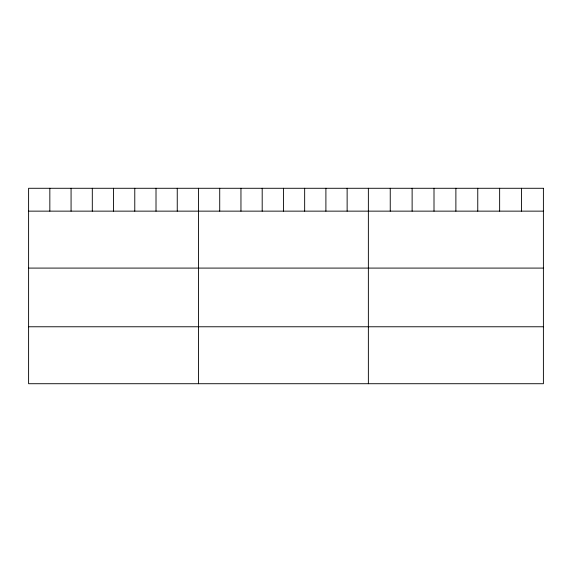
<?xml version="1.0" encoding="UTF-8"?>
<svg xmlns="http://www.w3.org/2000/svg" width="572" height="572" viewBox="0 0 572 572"><rect width="100%" height="100%" fill="white"/><g stroke="black" fill="none" stroke-linecap="round" stroke-linejoin="round"><path stroke-width="0.86" d="M28.6 211.139L543.4 211.139M28.6 268.089L543.4 268.089M28.6 326.769L543.4 326.769M521.521 188.281L521.521 211.139M499.642 188.281L499.642 211.139M477.763 188.281L477.763 211.139M455.884 188.281L455.884 211.139M434.005 188.281L434.005 211.139M412.126 188.281L412.126 211.139M390.247 188.281L390.247 211.139M368.368 188.281L368.368 383.719M347.132 188.281L347.132 211.139M325.897 188.281L325.897 211.139M304.661 188.281L304.661 211.139M283.426 188.281L283.426 211.139M262.19 188.281L262.19 211.139M240.955 188.281L240.955 211.139M219.72 188.281L219.72 211.139M198.484 188.281L198.484 383.719M177.249 188.281L177.249 211.139M156.013 188.281L156.013 211.139M134.778 188.281L134.778 211.139M113.542 188.281L113.542 211.139M92.306 188.281L92.306 211.139M71.071 188.281L71.071 211.139M49.836 188.281L49.836 211.139M543.4 188.281L28.6 188.281L28.6 383.719L543.4 383.719L543.4 188.281"/></g></svg>
